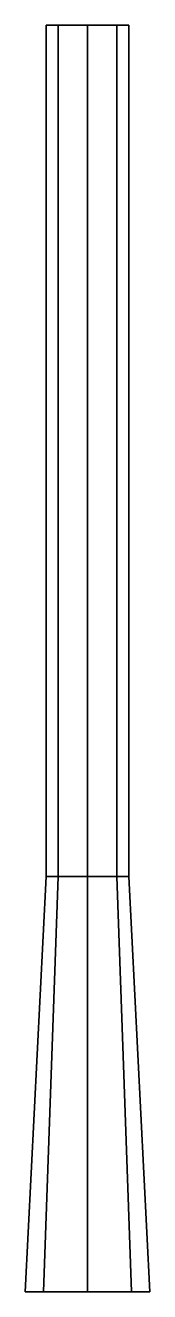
# Model space of a CAD drawing. Extents: x -0.03 to 0.03, y -1.56 to -0.95.
import ezdxf

# ---------------------------------------------------------------- set-up
doc = ezdxf.new("R2010")
doc.units = 0
doc.layers.add('BARREL', color=1, linetype='CONTINUOUS')

msp = doc.modelspace()

# ---------------------------------------------------------------- linework, layer by layer
at = {"layer": 'BARREL'}
for points in [[(-0.01414, -0.95, 0.01414), (-0.02, -0.95), (-0.02, -1.36), (-0.01414, -1.36, 0.01414)], [(-0.02, -0.95), (-0.01414, -0.95, -0.01414), (-0.01414, -1.36, -0.01414), (-0.02, -1.36)], [(0, -0.95, 0.02), (-0.01414, -0.95, 0.01414), (-0.01414, -1.36, 0.01414), (0, -1.36, 0.02)], [(-0.01414, -0.95, -0.01414), (0, -0.95, -0.02), (0, -1.36, -0.02), (-0.01414, -1.36, -0.01414)], [(0.01414, -0.95, 0.01414), (0, -0.95, 0.02), (0, -1.36, 0.02), (0.01414, -1.36, 0.01414)], [(0, -0.95, -0.02), (0.01414, -0.95, -0.01414), (0.01414, -1.36, -0.01414), (0, -1.36, -0.02)], [(0.02, -0.95), (0.01414, -0.95, 0.01414), (0.01414, -1.36, 0.01414), (0.02, -1.36)], [(0.01414, -0.95, -0.01414), (0.02, -0.95), (0.02, -1.36), (0.01414, -1.36, -0.01414)], [(-0.02121, -1.56, -0.02121), (-0.03, -1.56), (-0.02, -1.36), (-0.01414, -1.36, -0.01414)], [(-0.03, -1.56), (-0.02121, -1.56, 0.02121), (-0.01414, -1.36, 0.01414), (-0.02, -1.36)], [(0, -1.56, -0.03), (-0.02121, -1.56, -0.02121), (-0.01414, -1.36, -0.01414), (0, -1.36, -0.02)], [(-0.02121, -1.56, 0.02121), (0, -1.56, 0.03), (0, -1.36, 0.02), (-0.01414, -1.36, 0.01414)], [(0.02121, -1.56, -0.02121), (0, -1.56, -0.03), (0, -1.36, -0.02), (0.01414, -1.36, -0.01414)], [(0, -1.56, 0.03), (0.02121, -1.56, 0.02121), (0.01414, -1.36, 0.01414), (0, -1.36, 0.02)], [(0.03, -1.56), (0.02121, -1.56, -0.02121), (0.01414, -1.36, -0.01414), (0.02, -1.36)], [(0.02121, -1.56, 0.02121), (0.03, -1.56), (0.02, -1.36), (0.01414, -1.36, 0.01414)], [(-0.03, -1.56), (0.02121, -1.56, 0.02121), (0, -1.56, 0.03), (-0.02121, -1.56, 0.02121)], [(-0.02121, -1.56, -0.02121), (0.03, -1.56), (0.02121, -1.56, 0.02121), (-0.03, -1.56)], [(0, -1.56, -0.03), (0.02121, -1.56, -0.02121), (0.03, -1.56), (-0.02121, -1.56, -0.02121)]]:
    msp.add_3dface(points, dxfattribs=at)

doc.saveas('drawing.dxf')
